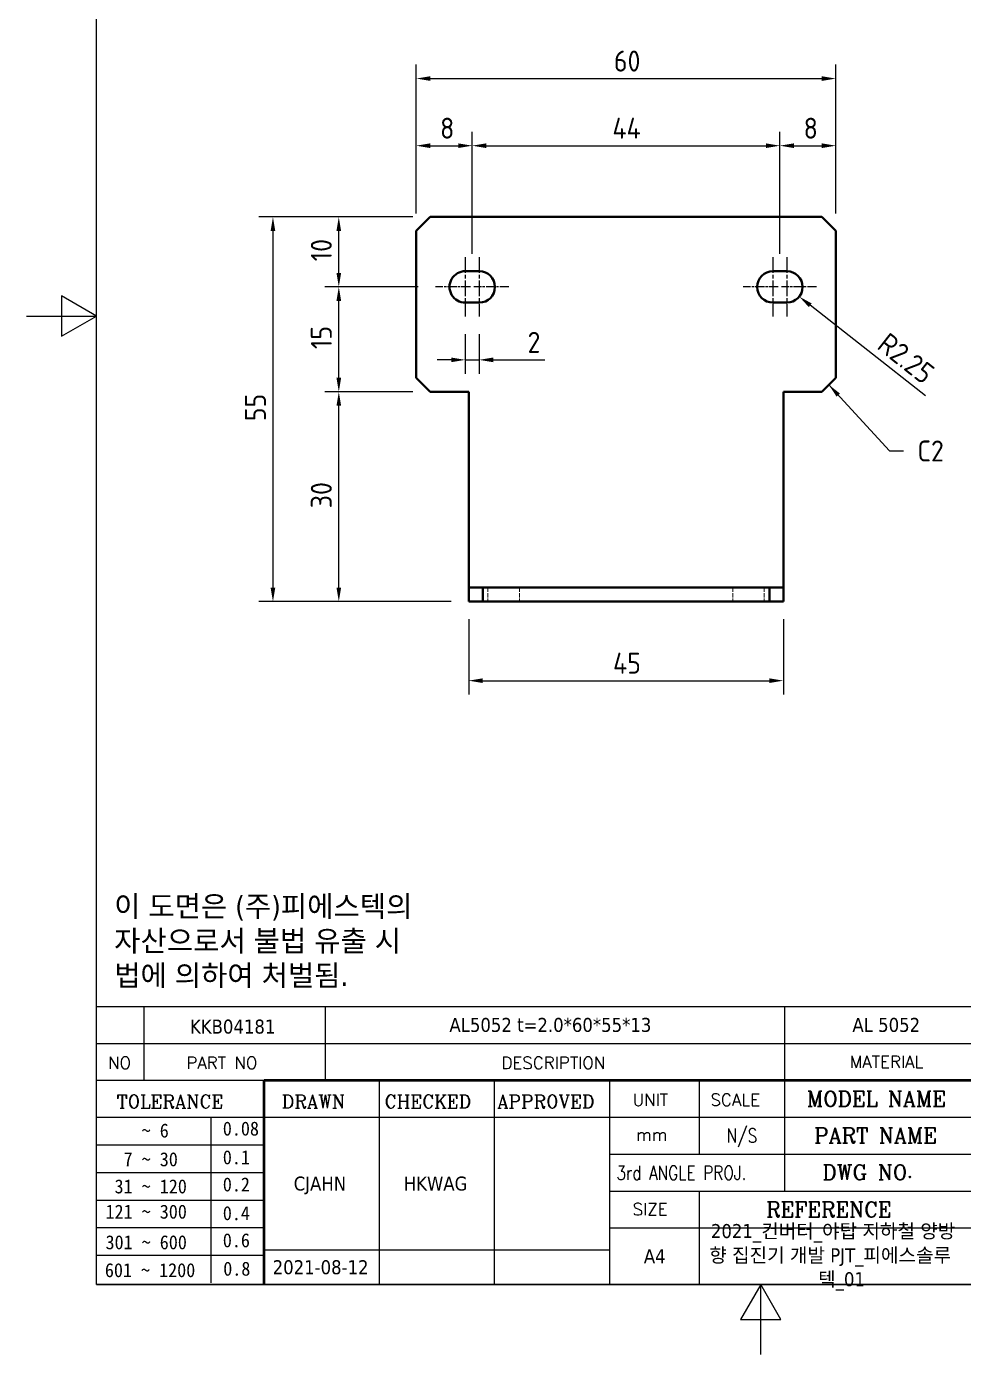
# Model space of a CAD drawing. Header units: millimetres. Extents: x 0 to 210, y 0 to 297.
# Drawn here: x 0 to 134, y 0 to 189.9 of the extents above; entities that cross this region are included whole.
import ezdxf
from ezdxf.enums import TextEntityAlignment as Align

# ---------------------------------------------------------------- set-up
doc = ezdxf.new("R2010")
doc.units = ezdxf.units.MM
doc.linetypes.add('CHAIN', pattern=[0.35429999999999995, 0.2362, -0.0295, 0.0591, -0.0295])
doc.linetypes.add('DASHED', pattern=[0.2067, 0.1654, -0.0413])
doc.layers.get('0').update_dxf_attribs({"color": 3, "lineweight": 25})
for name, color, linetype, lineweight in [('가려진 것(ISO)', 2, 'DASHED', 18), ('가시적인 것(ISO)', 3, 'Continuous', 40), ('경계(ISO)', 7, 'Continuous', 25), ('기호(ISO)', 5, 'Continuous', 25), ('제목(ISO)', 5, 'Continuous', 50), ('중심 표식(ISO)', 1, 'Continuous', 25), ('치수(ISO)', 2, 'Continuous', 25)]:
    doc.layers.add(name, color=color, linetype=linetype, lineweight=lineweight)
doc.styles.add('HAN_291', font='')
doc.styles.add('RC_284', font='ROMANC.shx')
doc.styles.add('RC_287', font='ROMANC.shx')
doc.styles.add('RC_292', font='ROMANC.shx')
doc.styles.add('문자 텍스트_PSTEK_POSCO', font='isocp.shx')
doc.styles.add('치수 텍스트_PSTEK_POSCO', font='isocp.shx')
doc.styles.add('텍스트 스타일198', font='tahoma.ttf')
doc.styles.add('텍스트 스타일333', font='ROMANC.shx', dxfattribs={"width": 0.800000011920929})
doc.styles.get('HAN_291').set_extended_font_data('GulimChe')
doc.dimstyles.new('치수_PSTEK_POSCO', dxfattribs={"dimtxt": 3, "dimasz": 2, "dimexe": 2, "dimexo": 2.5, "dimgap": 1, "dimtad": 1, "dimrnd": 1e-08, "dimdsep": 46, "dimtxsty": '치수 텍스트_PSTEK_POSCO', "dimcen": 0.09, "dimdle": 10, "dimclrd": 7, "dimclre": 7, "dimclrt": 2, "dimadec": 1, "dimazin": 2, "dimtfac": 1, "dimtmove": 0, "dimatfit": 3, "dimfxl": 0, "dimtolj": 1, "dimlwd": -1, "dimlwe": -1, "dimarcsym": 0})
doc.dimstyles.new('치수_PSTEK_POSCO$7', dxfattribs={"dimtxt": 3, "dimasz": 2, "dimexe": 2, "dimexo": 2.5, "dimgap": 1, "dimtad": 1, "dimrnd": 1e-08, "dimdsep": 46, "dimtxsty": '치수 텍스트_PSTEK_POSCO', "dimcen": 0.09, "dimdle": 10, "dimclrd": 7, "dimclre": 7, "dimclrt": 2, "dimadec": 1, "dimazin": 2, "dimtfac": 1, "dimtmove": 0, "dimatfit": 3, "dimfxl": 0, "dimtolj": 1, "dimlwd": -1, "dimlwe": -1, "dimarcsym": 0})

# ---------------------------------------------------------------- blocks, each defined once
blk = doc.blocks.new('경계 Default Border')
at = {"layer": '경계(ISO)', "flags": 128}
for points in [[(10, 10), (10, 287.0000076293945), (200, 287.0000076293945), (200, 10), (10, 10)], [(0, 148.5000038146973), (10, 148.5000038146973), (5, 151.3867473602295), (5, 145.6132507324219), (10, 148.5000038146973)], [(105, 0), (105, 10), (102.1132469177246, 5), (107.8867530822754, 5), (105, 10)]]:
    blk.add_lwpolyline(points, dxfattribs=at)
blk = doc.blocks.new('제목 블록 PSTEK')
at = {"color": 180}
for p, q in [((182.475792979055, 11.79100474011392), (182.4757929790549, 51.56524660363496)), ((182.4757929790549, 51.56524660363496), (372.4757929537551, 51.56524660363496)), ((189.2651435055721, 51.56524660363496), (189.2651435055722, 41.00524660363494)), ((215.2152739891528, 41.00524660363494), (215.2152739891528, 51.56524660363496)), ((280.8758854511282, 51.56524660363496), (280.8758854511282, 41.00524660363494)), ((182.475792979055, 46.2852466036349), (372.4757929537551, 46.28524660363492)), ((182.475792979055, 41.00524660363493), (206.451475290024, 41.00524660363493)), ((222.9401812389276, 11.79100474011392), (222.9401812389276, 41.00524660363494)), ((239.4288871878316, 11.79100474011392), (239.4288871878316, 41.00524660363494)), ((255.9175931367356, 11.79100474011392), (255.9175931367356, 41.00524660363494)), ((268.6918866058747, 41.00524660363494), (268.6918866058747, 30.44524660363498)), ((280.8758854511282, 41.00524660363494), (280.8758854511282, 25.16524660363502)), ((182.475792979055, 35.72524660363497), (206.451475290024, 35.72524660363497)), ((198.8621818849491, 12.02524660363491), (198.8621818849491, 35.72524660363497)), ((206.451475290024, 35.72524660363497), (372.4757929537551, 35.72524660363497)), ((182.475792979055, 31.77524660363492), (206.451475290024, 31.77524660363492)), ((255.917593136736, 30.44524660363498), (372.4757929537552, 30.44524660363501)), ((182.475792979055, 27.82524660363487), (206.451475290024, 27.82524660363487)), ((255.9175931367359, 25.16524660363502), (372.4757929537552, 25.165246603635)), ((268.6918866058744, 25.16524660363502), (268.6918866058744, 11.79100474011392)), ((182.475792979055, 23.87524660363505), (206.451475290024, 23.87524660363505)), ((182.475792979055, 19.92524660363478), (206.451475290024, 19.92524660363478)), ((255.9175931367359, 19.88524660363481), (310.0881549537553, 19.88524660363481)), ((182.475792979055, 15.97524660363496), (206.451475290024, 15.97524660363496)), ((206.451475290024, 16.74100474011396), (255.9175931367359, 16.74100474011396)), ((182.475792979055, 11.79100474011392), (372.4757929537551, 11.79100474011389))]:
    blk.add_line(p, q, dxfattribs=at)
at = {"color": 7, "lineweight": 50}
for p, q in [((206.4514752900237, 11.79100474011392), (206.4514752900237, 41.00524660363494)), ((206.451475290024, 41.00524660363494), (372.4757929537551, 41.00524660363496))]:
    blk.add_line(p, q, dxfattribs=at)
at = {"layer": '제목(ISO)', "lineweight": 18}
blk.add_line((182.475792979055, 35.72500474011393), (182.475792979055, 11.79100474011392), dxfattribs=at)
at = {"color": 2}
for s, height, style, p in [('NO', 1.742399930953979, 'RC_284', (184.135398793432, 42.62317362549192)), ('PART NO', 1.742399930953979, 'RC_284', (195.3359407378685, 42.62317362549192)), ('DESCRIPTION', 1.742399930953979, 'RC_284', (240.4025565652523, 42.62317362549192)), (' TOLERANCE', 1.899999976158142, 'RC_287', (184.0872874387979, 37.00893196870329)), ('DRAWN', 1.899999976158142, 'RC_287', (208.9766620976279, 37.00893196870329)), ('CHECKED', 1.899999976158142, 'RC_287', (223.6856844514997, 37.00893196870329)), ('APPROVED', 1.899999976158142, 'RC_287', (239.7795453577791, 37.00893196870329)), ('UNIT', 1.742399930953979, 'RC_284', (259.1652673287452, 37.34317362549218)), ('SCALE', 1.742399930953979, 'RC_284', (270.2934779252897, 37.34317362549218)), ('MODEL NAME', 2.178000062704086, 'RC_292', (284.096330289083, 37.25462520371384)), ('    ~ 6', 2.000000029802322, 'HAN_291', (183.7721304966814, 32.8176515608431)), ('0.08', 2.000000029802322, 'HAN_291', (200.5467345600617, 33.09873600004101)), ('PART NAME', 2.178000062704086, 'RC_292', (285.1416959765849, 32.03045329421792)), ('mm', 1.742399930953979, 'RC_284', (259.6505418159997, 32.3543089683787)), ('  7 ~ 30', 2.000000029802322, 'HAN_291', (183.7721304966814, 28.70538114822415)), ('0.1', 2.000000029802322, 'HAN_291', (200.5467345600617, 28.98646558742206)), (' DWG NO.', 2.178000062704086, 'RC_292', (284.8124284083233, 26.75045329421772)), (' 31 ~ 120', 2.000000029802322, 'HAN_291', (183.7721304966814, 24.82628181916237)), ('0.2', 2.000000029802322, 'HAN_291', (200.5467345600617, 25.10736625836028)), ('121 ~ 300', 2.000000029802322, 'HAN_291', (183.7721304966814, 21.21401206133254)), ('0.4', 2.000000029802322, 'HAN_291', (200.5467345600617, 20.99509650053045)), ('SIZE', 1.742399930953979, 'RC_284', (259.1652673287452, 21.69497768947366)), ('REFERENCE', 2.178000062704086, 'RC_292', (278.2741065029841, 21.43214925458022)), ('0.6', 2.000000029802322, 'HAN_291', (200.5467345600617, 17.11599717146868)), ('301 ~ 600', 2.000000029802322, 'HAN_291', (183.7721304966814, 16.83491273227077)), ('601 ~ 1200', 2.000000029802322, 'HAN_291', (183.6802025156883, 12.84759660881125)), ('0.8', 2.000000029802322, 'HAN_291', (200.6097246063884, 13.05732192299702))]:
    blk.add_text(s, height=height, dxfattribs=dict(at, style=style)).set_placement(p)
at = {"color": 2, "style": 'RC_284'}
blk.add_text('MATERIAL', height=1.742399930953979, dxfattribs=at).set_placement((295.4820202024417, 43.64524660363492), align=Align.MIDDLE_CENTER)
at = {"color": 7, "style": '텍스트 스타일333', "width": 0.7999999523162842}
blk.add_text('N/S', height=2.000000029802322, dxfattribs=at).set_placement((274.7838860285014, 33.08524660363496), align=Align.MIDDLE_CENTER)
at = {"color": 2, "style": '텍스트 스타일333', "width": 0.7999999523162842}
blk.add_text('3rd ANGLE PROJ.', height=2.000000029802322, dxfattribs=at).set_placement((256.8430306642954, 26.76148381654429))
at = {"layer": '제목(ISO)', "color": 7, "style": '텍스트 스타일198'}
for tag, p in [('부품_번호_001', (195.8461147530121, 47.68004260673702)), ('설명_001', (232.9584194678172, 47.92245856837096)), ('재질_001', (290.6002202955571, 47.92524659519488)), ("3._Q'TY_001", (312.7327037528258, 47.90442725317898)), ('질량\\P3;_001', (350.3046145979153, 48.1643332325385)), ('1._MODEL_NAME_001', (332.0304049806628, 37.36524659519486)), ('제목_001', (335.5349605824892, 32.12134217035067)), ('부품_번호_001', (334.505355006244, 26.8052465951949)), ('설계자_001', (210.6823963971569, 25.23312566343435)), ('점검자_001', (226.4283219502686, 25.23446884679021)), ('프로젝트_001', (270.3601965365016, 18.43951439740151)), ('시트_크기_001', (260.7634369704525, 14.8381256569732)), ('프로젝트_002', (270.1186185478456, 14.97568842208535)), ('작성_날짜_001', (207.6770236384131, 13.26600473167383)), ('프로젝트_003', (285.7003846858696, 11.5491460676562))]:
    blk.add_attdef(tag, p, '', height=2.000000029802322, dxfattribs=at)
for tag, p in [('4._COLOR', (327.6805273250926, 48.92524660363493)), ('엔지니어링_승인자', (247.673240162284, 26.23312567187446)), ('점검_날짜', (231.1845342133799, 14.26600474011394)), ('엔지니어링_승인_날짜', (247.6732401622839, 14.26600474011394))]:
    blk.add_attdef(tag, text='', height=2.000000029802322, dxfattribs=at).set_placement(p, align=Align.MIDDLE_CENTER)
blk = doc.blocks.new('*D21')
at = {"layer": 'Defpoints', "color": 0, "transparency": 16777216}
for p in [(63.74624453408806, 172.8739427689636), (55.74624453408804, 160.680123036175), (63.74624453408806, 154.930123036175)]:
    blk.add_point(p, dxfattribs=at)
at = {"layer": '치수(ISO)', "color": 7, "transparency": 16777216}
for p, q in [((55.74624453408804, 163.180123036175), (55.74624453408804, 174.8739427689636)), ((63.74624453408806, 157.430123036175), (63.74624453408806, 174.8739427689636)), ((57.74624453408804, 172.8739427689636), (61.74624453408806, 172.8739427689636))]:
    blk.add_line(p, q, dxfattribs=at)
for points in [[(57.74624453408804, 173.207276102297), (57.74624453408804, 172.5406094356303), (55.74624453408804, 172.8739427689636)], [(61.74624453408806, 173.207276102297), (61.74624453408806, 172.5406094356303), (63.74624453408806, 172.8739427689636)]]:
    blk.add_solid(points, dxfattribs=at)
at = {"layer": '치수(ISO)', "color": 2, "transparency": 16777216, "insert": (59.14624453408803, 175.3739427689636), "char_height": 3, "attachment_point": 4, "style": '치수 텍스트_PSTEK_POSCO'}
blk.add_mtext('\\A1;8', dxfattribs=at)
blk = doc.blocks.new('*D22')
at = {"layer": 'Defpoints', "color": 0, "transparency": 16777216}
for p in [(107.746244534088, 172.8739427689636), (63.74624453408806, 154.930123036175), (107.746244534088, 154.930123036175)]:
    blk.add_point(p, dxfattribs=at)
at = {"layer": '치수(ISO)', "color": 7, "transparency": 16777216}
for p, q in [((63.74624453408806, 157.430123036175), (63.74624453408806, 174.8739427689636)), ((107.746244534088, 157.430123036175), (107.746244534088, 174.8739427689636)), ((65.74624453408805, 172.8739427689636), (105.746244534088, 172.8739427689636))]:
    blk.add_line(p, q, dxfattribs=at)
for points in [[(65.74624453408805, 173.207276102297), (65.74624453408805, 172.5406094356303), (63.74624453408806, 172.8739427689636)], [(105.746244534088, 173.207276102297), (105.746244534088, 172.5406094356303), (107.746244534088, 172.8739427689636)]]:
    blk.add_solid(points, dxfattribs=at)
at = {"layer": '치수(ISO)', "color": 2, "transparency": 16777216, "insert": (83.79624453408803, 175.3739427689636), "char_height": 3, "attachment_point": 4, "style": '치수 텍스트_PSTEK_POSCO'}
blk.add_mtext('\\A1;44', dxfattribs=at)
blk = doc.blocks.new('*D23')
at = {"layer": 'Defpoints', "color": 0, "transparency": 16777216}
for p in [(115.746244534088, 172.8739427689636), (115.746244534088, 160.680123036175), (107.746244534088, 154.930123036175)]:
    blk.add_point(p, dxfattribs=at)
at = {"layer": '치수(ISO)', "color": 7, "transparency": 16777216}
for p, q in [((107.746244534088, 157.430123036175), (107.746244534088, 174.8739427689636)), ((115.746244534088, 163.180123036175), (115.746244534088, 174.8739427689636)), ((109.746244534088, 172.8739427689636), (113.746244534088, 172.8739427689636))]:
    blk.add_line(p, q, dxfattribs=at)
for points in [[(109.746244534088, 173.207276102297), (109.746244534088, 172.5406094356303), (107.746244534088, 172.8739427689636)], [(113.746244534088, 173.207276102297), (113.746244534088, 172.5406094356303), (115.746244534088, 172.8739427689636)]]:
    blk.add_solid(points, dxfattribs=at)
at = {"layer": '치수(ISO)', "color": 2, "transparency": 16777216, "insert": (111.146244534088, 175.3739427689636), "char_height": 3, "attachment_point": 4, "style": '치수 텍스트_PSTEK_POSCO'}
blk.add_mtext('\\A1;8', dxfattribs=at)
blk = doc.blocks.new('*D24')
at = {"layer": 'Defpoints', "color": 0, "transparency": 16777216}
for p in [(115.746244534088, 182.4746043797836), (55.74624453408804, 160.680123036175), (115.746244534088, 160.680123036175)]:
    blk.add_point(p, dxfattribs=at)
at = {"layer": '치수(ISO)', "color": 7, "transparency": 16777216}
for p, q in [((55.74624453408804, 163.180123036175), (55.74624453408804, 184.4746043797836)), ((115.746244534088, 163.180123036175), (115.746244534088, 184.4746043797836)), ((57.74624453408804, 182.4746043797836), (113.746244534088, 182.4746043797836))]:
    blk.add_line(p, q, dxfattribs=at)
for points in [[(57.74624453408804, 182.807937713117), (57.74624453408804, 182.1412710464503), (55.74624453408804, 182.4746043797836)], [(113.746244534088, 182.807937713117), (113.746244534088, 182.1412710464503), (115.746244534088, 182.4746043797836)]]:
    blk.add_solid(points, dxfattribs=at)
at = {"layer": '치수(ISO)', "color": 2, "transparency": 16777216, "insert": (84.00529965219826, 184.9746043797836), "char_height": 3, "attachment_point": 4, "style": '치수 텍스트_PSTEK_POSCO'}
blk.add_mtext('\\A1;60', dxfattribs=at)
blk = doc.blocks.new('*D25')
at = {"layer": 'Defpoints', "color": 0, "transparency": 16777216}
for p in [(44.65813509051675, 162.680123036175), (57.74624453408805, 162.680123036175), (58.49624453408805, 152.680123036175)]:
    blk.add_point(p, dxfattribs=at)
at = {"layer": '치수(ISO)', "color": 7, "transparency": 16777216}
for p, q in [((55.24624453408805, 162.680123036175), (42.65813509051675, 162.680123036175)), ((44.65813509051675, 154.680123036175), (44.65813509051675, 160.680123036175)), ((55.99624453408805, 152.680123036175), (42.65813509051675, 152.680123036175))]:
    blk.add_line(p, q, dxfattribs=at)
for points in [[(44.32480175718342, 160.680123036175), (44.99146842385009, 160.680123036175), (44.65813509051675, 162.680123036175)], [(44.32480175718342, 154.680123036175), (44.99146842385009, 154.680123036175), (44.65813509051675, 152.680123036175)]]:
    blk.add_solid(points, dxfattribs=at)
at = {"layer": '치수(ISO)', "color": 2, "transparency": 16777216, "insert": (42.15813509051672, 156.3389419338128), "char_height": 3, "attachment_point": 4, "rotation": 90, "style": '치수 텍스트_PSTEK_POSCO'}
blk.add_mtext('\\A1;10', dxfattribs=at)
blk = doc.blocks.new('*D26')
at = {"layer": 'Defpoints', "color": 0, "transparency": 16777216}
for p in [(44.65813509051675, 152.680123036175), (58.49624453408805, 152.680123036175), (57.74624453408806, 137.680123036175)]:
    blk.add_point(p, dxfattribs=at)
at = {"layer": '치수(ISO)', "color": 7, "transparency": 16777216}
for p, q in [((55.99624453408805, 152.680123036175), (42.65813509051675, 152.680123036175)), ((44.65813509051674, 139.680123036175), (44.65813509051675, 150.680123036175)), ((55.24624453408806, 137.680123036175), (42.65813509051674, 137.680123036175))]:
    blk.add_line(p, q, dxfattribs=at)
for points in [[(44.32480175718342, 150.680123036175), (44.99146842385009, 150.680123036175), (44.65813509051675, 152.680123036175)], [(44.32480175718341, 139.680123036175), (44.99146842385008, 139.680123036175), (44.65813509051674, 137.680123036175)]]:
    blk.add_solid(points, dxfattribs=at)
at = {"layer": '치수(ISO)', "color": 2, "transparency": 16777216, "insert": (42.15813509051672, 143.7779910018191), "char_height": 3, "attachment_point": 4, "rotation": 90, "style": '치수 텍스트_PSTEK_POSCO'}
blk.add_mtext('\\A1;15', dxfattribs=at)
blk = doc.blocks.new('*D27')
at = {"layer": 'Defpoints', "color": 0, "transparency": 16777216}
for p in [(44.65813509051674, 137.680123036175), (57.74624453408806, 137.680123036175), (63.24624453408808, 107.680123036175)]:
    blk.add_point(p, dxfattribs=at)
at = {"layer": '치수(ISO)', "color": 7, "transparency": 16777216}
for p, q in [((55.24624453408806, 137.680123036175), (42.65813509051674, 137.680123036175)), ((44.65813509051674, 109.680123036175), (44.65813509051674, 135.680123036175)), ((60.74624453408808, 107.680123036175), (42.65813509051674, 107.680123036175))]:
    blk.add_line(p, q, dxfattribs=at)
for points in [[(44.32480175718341, 135.680123036175), (44.99146842385008, 135.680123036175), (44.65813509051674, 137.680123036175)], [(44.3248017571834, 109.680123036175), (44.99146842385007, 109.680123036175), (44.65813509051674, 107.680123036175)]]:
    blk.add_solid(points, dxfattribs=at)
at = {"layer": '치수(ISO)', "color": 2, "transparency": 16777216, "insert": (42.15813509051672, 121.0189419338128), "char_height": 3, "attachment_point": 4, "rotation": 90, "style": '치수 텍스트_PSTEK_POSCO'}
blk.add_mtext('\\A1;30', dxfattribs=at)
blk = doc.blocks.new('*D31')
at = {"layer": 'Defpoints', "color": 0, "transparency": 16777216}
for p in [(57.74624453408805, 162.680123036175), (35.24040360018171, 107.680123036175), (63.24624453408808, 107.680123036175)]:
    blk.add_point(p, dxfattribs=at)
at = {"layer": '치수(ISO)', "color": 7, "transparency": 16777216}
for p, q in [((55.24624453408805, 162.680123036175), (33.24040360018172, 162.680123036175)), ((35.24040360018172, 160.680123036175), (35.24040360018171, 109.680123036175)), ((60.74624453408808, 107.680123036175), (33.24040360018171, 107.680123036175))]:
    blk.add_line(p, q, dxfattribs=at)
for points in [[(34.90707026684839, 160.680123036175), (35.57373693351506, 160.680123036175), (35.24040360018172, 162.680123036175)], [(34.90707026684837, 109.680123036175), (35.57373693351504, 109.680123036175), (35.24040360018171, 107.680123036175)]]:
    blk.add_solid(points, dxfattribs=at)
at = {"layer": '치수(ISO)', "color": 2, "transparency": 16777216, "insert": (32.74040360018169, 133.4679910018191), "char_height": 3, "attachment_point": 4, "rotation": 90, "style": '치수 텍스트_PSTEK_POSCO'}
blk.add_mtext('\\A1;55', dxfattribs=at)
blk = doc.blocks.new('*D32')
at = {"layer": 'Defpoints', "color": 0, "transparency": 16777216}
for p in [(63.24624453408808, 107.680123036175), (108.246244534088, 107.680123036175), (108.246244534088, 96.36174158974552)]:
    blk.add_point(p, dxfattribs=at)
at = {"layer": '치수(ISO)', "color": 7, "transparency": 16777216}
for p, q in [((63.24624453408808, 105.180123036175), (63.24624453408808, 94.36174158974552)), ((108.246244534088, 105.180123036175), (108.246244534088, 94.36174158974552)), ((65.24624453408808, 96.36174158974552), (106.246244534088, 96.36174158974552))]:
    blk.add_line(p, q, dxfattribs=at)
for points in [[(65.24624453408808, 96.69507492307885), (65.24624453408808, 96.02840825641219), (63.24624453408808, 96.36174158974552)], [(106.246244534088, 96.69507492307885), (106.246244534088, 96.02840825641219), (108.246244534088, 96.36174158974552)]]:
    blk.add_solid(points, dxfattribs=at)
at = {"layer": '치수(ISO)', "color": 2, "transparency": 16777216, "insert": (83.88411249973211, 98.86174158974552), "char_height": 3, "attachment_point": 4, "style": '치수 텍스트_PSTEK_POSCO'}
blk.add_mtext('\\A1;45', dxfattribs=at)
blk = doc.blocks.new('*D35')
at = {"layer": 'Defpoints', "color": 0, "transparency": 16777216}
for p in [(62.74624453408805, 148.430123036175), (64.74624453408806, 148.430123036175), (64.74624453408806, 142.2438087552074)]:
    blk.add_point(p, dxfattribs=at)
at = {"layer": '치수(ISO)', "color": 7, "transparency": 16777216}
for p, q in [((62.74624453408805, 145.930123036175), (62.74624453408805, 140.2438087552074)), ((64.74624453408806, 145.930123036175), (64.74624453408806, 140.2438087552074)), ((60.74624453408805, 142.2438087552074), (58.74624453408805, 142.2438087552074)), ((62.74624453408805, 142.2438087552074), (64.74624453408806, 142.2438087552074)), ((66.74624453408806, 142.2438087552074), (74.10967558926001, 142.2438087552074))]:
    blk.add_line(p, q, dxfattribs=at)
for points in [[(60.74624453408805, 142.5771420885407), (60.74624453408805, 141.910475421874), (62.74624453408805, 142.2438087552074)], [(66.74624453408806, 142.5771420885407), (66.74624453408806, 141.910475421874), (64.74624453408806, 142.2438087552074)]]:
    blk.add_solid(points, dxfattribs=at)
at = {"layer": '치수(ISO)', "color": 2, "transparency": 16777216, "insert": (71.65331732154347, 144.7441040307979), "char_height": 3, "attachment_point": 4, "style": '치수 텍스트_PSTEK_POSCO'}
blk.add_mtext('\\A1;2', dxfattribs=at)
blk = doc.blocks.new('*D37')
at = {"layer": 'Defpoints', "color": 0, "transparency": 16777216}
for p in [(108.746244534088, 152.6801230361751), (110.5153900168242, 151.2899344659033)]:
    blk.add_point(p, dxfattribs=at)
at = {"layer": '치수(ISO)', "color": 7, "transparency": 16777216}
blk.add_line((128.5688277612705, 137.1036038043755), (112.0879637792563, 150.0542112923283), dxfattribs=at)
blk.add_solid([(112.2939176415188, 150.3163069194004), (111.8820099169938, 149.7921156652563), (110.5153900168242, 151.2899344659033)], dxfattribs=at)
at = {"layer": '치수(ISO)', "color": 2, "transparency": 16777216, "insert": (122.3889742128537, 145.1395885652523), "char_height": 3, "attachment_point": 4, "rotation": 321.8398561792052, "style": '치수 텍스트_PSTEK_POSCO'}
blk.add_mtext('\\A1;R2.25', dxfattribs=at)

msp = doc.modelspace()

# ---------------------------------------------------------------- linework, layer by layer
at = {"layer": '가려진 것(ISO)', "ltscale": 3.809293270111084}
for p, q in [((65.99624453408808, 109.680123036175), (65.99624453408808, 107.680123036175)), ((70.49624453408806, 109.680123036175), (70.49624453408806, 107.680123036175)), ((100.9962445340881, 109.680123036175), (100.9962445340881, 107.680123036175)), ((105.496244534088, 109.680123036175), (105.496244534088, 107.680123036175))]:
    msp.add_line(p, q, dxfattribs=at)
at = {"layer": '가시적인 것(ISO)'}
for p, q in [((55.74624453408804, 160.680123036175), (57.74624453408804, 162.680123036175)), ((57.74624453408804, 162.680123036175), (113.746244534088, 162.680123036175)), ((113.746244534088, 162.680123036175), (115.746244534088, 160.680123036175)), ((55.74624453408806, 139.680123036175), (55.74624453408804, 160.680123036175)), ((115.746244534088, 160.680123036175), (115.746244534088, 139.6801230361751)), ((62.74624453408805, 154.930123036175), (64.74624453408805, 154.930123036175)), ((106.746244534088, 154.930123036175), (108.746244534088, 154.930123036175)), ((64.74624453408805, 150.430123036175), (62.74624453408805, 150.430123036175)), ((108.746244534088, 150.430123036175), (106.746244534088, 150.430123036175)), ((57.74624453408805, 137.680123036175), (55.74624453408806, 139.680123036175)), ((115.746244534088, 139.680123036175), (113.746244534088, 137.680123036175)), ((57.74624453408805, 137.680123036175), (63.24624453408806, 137.680123036175)), ((63.24624453408806, 137.680123036175), (63.24624453408808, 111.680123036175)), ((108.246244534088, 111.680123036175), (108.246244534088, 137.680123036175)), ((108.246244534088, 137.680123036175), (113.746244534088, 137.680123036175)), ((63.24624453408808, 111.680123036175), (63.24624453408808, 109.680123036175)), ((108.246244534088, 109.680123036175), (108.246244534088, 111.680123036175)), ((65.24624453408806, 109.680123036175), (63.24624453408808, 109.680123036175)), ((63.24624453408808, 109.680123036175), (63.24624453408808, 107.680123036175)), ((65.24624453408808, 107.680123036175), (65.24624453408806, 109.680123036175)), ((65.24624453408806, 109.680123036175), (106.246244534088, 109.680123036175)), ((108.246244534088, 109.680123036175), (106.246244534088, 109.680123036175)), ((106.246244534088, 109.680123036175), (106.2462445340881, 107.680123036175)), ((108.246244534088, 107.680123036175), (108.246244534088, 109.680123036175)), ((63.24624453408808, 107.680123036175), (65.24624453408808, 107.680123036175)), ((65.24624453408808, 107.680123036175), (106.2462445340881, 107.680123036175)), ((106.2462445340881, 107.680123036175), (108.246244534088, 107.680123036175))]:
    msp.add_line(p, q, dxfattribs=at)
for centre, start, end in [((62.74624453408804, 152.680123036175), 90.00000000000021, 270.0000000000002), ((64.74624453408805, 152.680123036175), 270, 90), ((106.746244534088, 152.680123036175), 90, 270), ((108.746244534088, 152.680123036175), 270, 90)]:
    msp.add_arc(centre, 2.249999999999999, start, end, dxfattribs=at)
at = {"layer": '중심 표식(ISO)', "linetype": 'CHAIN', "ltscale": 9.445162773132324}
for p, q in [((62.74624453408805, 156.930123036175), (62.74624453408805, 148.430123036175)), ((64.74624453408806, 156.930123036175), (64.74624453408806, 148.430123036175)), ((106.746244534088, 156.930123036175), (106.746244534088, 148.430123036175)), ((108.746244534088, 156.930123036175), (108.746244534088, 148.430123036175))]:
    msp.add_line(p, q, dxfattribs=at)
at = {"layer": '중심 표식(ISO)', "linetype": 'CHAIN', "ltscale": 5.55593729019165}
for p, q in [((63.49624453408805, 152.680123036175), (58.49624453408805, 152.680123036175)), ((68.99624453408806, 152.680123036175), (63.99624453408806, 152.680123036175)), ((107.496244534088, 152.680123036175), (102.496244534088, 152.680123036175)), ((112.996244534088, 152.680123036175), (107.996244534088, 152.680123036175))]:
    msp.add_line(p, q, dxfattribs=at)

# ---------------------------------------------------------------- block references
msp.add_blockref('경계 Default Border', (0, 0))
ref = msp.add_blockref('제목 블록 PSTEK', (-172.4757929537552, -1.791004740113895))
ref.add_attrib('설계자_001', 'CJAHN', (38.20660344340172, 23.44212092332045), dxfattribs={"layer": '제목(ISO)', "color": 7, "height": 2.000000029802322, "style": '텍스트 스타일198'})
ref.add_attrib('점검자_001', 'HKWAG', (53.95252899651337, 23.44346410667632), dxfattribs={"layer": '제목(ISO)', "color": 7, "height": 2.000000029802322, "style": '텍스트 스타일198'})
ref.add_attrib('프로젝트_001', '2021_컨버터_야탑 지하철 양방', (97.88440358274649, 16.64850965728762), dxfattribs={"layer": '제목(ISO)', "color": 7, "height": 2.000000029802322, "style": '텍스트 스타일198'})
ref.add_attrib('시트_크기_001', 'A4', (88.28764401669724, 13.04712091685931), dxfattribs={"layer": '제목(ISO)', "color": 7, "height": 2.000000029802322, "style": '텍스트 스타일198'})
ref.add_attrib('작성_날짜_001', '2021-08-12', (35.20123068465794, 11.47499999155994), dxfattribs={"layer": '제목(ISO)', "color": 7, "height": 2.000000029802322, "style": '텍스트 스타일198'})
ref.add_attrib('재질_001', 'AL 5052', (118.124427341802, 46.13424185508099), dxfattribs={"layer": '제목(ISO)', "color": 7, "height": 2.000000029802322, "style": '텍스트 스타일198'})
ref.add_attrib('설명_001', 'AL5052 t=2.0*60*55*13', (60.48262651406199, 46.13145382825707), dxfattribs={"layer": '제목(ISO)', "color": 7, "height": 2.000000029802322, "style": '텍스트 스타일198'})
ref.add_attrib('부품_번호_001', 'KKB04181', (23.37032179925689, 45.88903786662313), dxfattribs={"layer": '제목(ISO)', "color": 7, "height": 2.000000029802322, "style": '텍스트 스타일198'})
ref.add_attrib('프로젝트_002', '향 집진기 개발 PJT_피에스솔루', (97.6428255940905, 13.18468368197146), dxfattribs={"layer": '제목(ISO)', "color": 7, "height": 2.000000029802322, "style": '텍스트 스타일198'})
ref.add_attrib('프로젝트_003', '텍_01', (113.2245917321144, 9.758141327542308), dxfattribs={"layer": '제목(ISO)', "color": 7, "height": 2.000000029802322, "style": '텍스트 스타일198'})

# ---------------------------------------------------------------- texts
at = {"layer": '기호(ISO)', "color": 2, "insert": (127.4258964061559, 129.2137687350061), "char_height": 3.00000011920929, "attachment_point": 4, "style": '치수 텍스트_PSTEK_POSCO'}
msp.add_mtext('{C2}', dxfattribs=at)
at = {"layer": '기호(ISO)', "color": 7, "insert": (12.5345017592702, 58.99349659427185), "char_height": 3.00000011920929, "width": 60.84077827472761, "attachment_point": 4, "line_spacing_factor": 0.9878842234611511, "style": '문자 텍스트_PSTEK_POSCO'}
msp.add_mtext('{\\fTahoma|b0|i0;\\H3.0000;이 도면은 (주)피에스텍의\\P자산으로서 불법 유출 시 \\P법에 의하여 처벌됨.}', dxfattribs=at)

# ---------------------------------------------------------------- dimensions: what is measured, and where the dimension line sits
at = {"layer": '치수(ISO)', "color": 7}
for base, p2, picture, middle in [((115.746244534088, 182.4746043797836), (115.746244534088, 160.680123036175), '*D24', (85.74624453408802, 182.4746043797836)), ((63.74624453408806, 172.8739427689636), (63.74624453408806, 154.930123036175), '*D21', (59.74624453408804, 172.8739427689636))]:
    dim = msp.add_linear_dim(base=base, p1=(55.74624453408804, 160.680123036175), p2=p2, dimstyle='치수_PSTEK_POSCO', override={"dimdec": 2, "dimtp": 0, "dimtm": -0, "dimtdec": 2, "dimtofl": 0, "dimatfit": 1}, dxfattribs=at)
    dim.commit()
    dim.dimension.update_dxf_attribs({"geometry": picture, "text_midpoint": middle, "dimtype": 160})
for base, p1, p2, angle, override, picture, middle in [((107.746244534088, 172.8739427689636), (63.74624453408806, 154.930123036175), (107.746244534088, 154.930123036175), 180, {"dimdec": 2, "dimtp": 0, "dimtm": -0, "dimtdec": 2, "dimtofl": 0, "dimatfit": 1}, '*D22', (85.74624453408804, 172.8739427689636)), ((115.746244534088, 172.8739427689636), (107.746244534088, 154.930123036175), (115.746244534088, 160.680123036175), 180, {"dimdec": 2, "dimtp": 0, "dimtm": -0, "dimtdec": 2, "dimtofl": 0, "dimatfit": 1}, '*D23', (111.746244534088, 172.8739427689636)), ((35.24040360018171, 107.680123036175), (57.74624453408805, 162.680123036175), (63.24624453408808, 107.680123036175), 270, {"dimdec": 2, "dimtp": 0, "dimtm": -0, "dimtdec": 2, "dimtofl": 0, "dimatfit": 1}, '*D31', (35.24040360018169, 135.180123036175)), ((44.65813509051675, 162.680123036175), (58.49624453408805, 152.680123036175), (57.74624453408805, 162.680123036175), 90, {"dimdec": 2, "dimtp": 0, "dimtm": -0, "dimtdec": 2, "dimtofl": 0, "dimatfit": 1}, '*D25', (44.65813509051672, 157.690123036175)), ((44.65813509051675, 152.680123036175), (57.74624453408806, 137.680123036175), (58.49624453408805, 152.680123036175), 90, {"dimdec": 2, "dimtp": 0, "dimtm": -0, "dimtdec": 2, "dimtofl": 0, "dimatfit": 1}, '*D26', (44.65813509051672, 145.190123036175)), ((64.74624453408806, 142.2438087552074), (62.74624453408805, 148.430123036175), (64.74624453408806, 148.430123036175), 180, {"dimdec": 2, "dimtp": 0, "dimtm": -0, "dimtdec": 2, "dimtofl": 1, "dimatfit": 1}, '*D35', (72.38149645540173, 142.2438087552074)), ((44.65813509051674, 137.680123036175), (63.24624453408808, 107.680123036175), (57.74624453408806, 137.680123036175), 90, {"dimdec": 2, "dimtp": 0, "dimtm": -0, "dimtdec": 2, "dimtofl": 0, "dimatfit": 1}, '*D27', (44.65813509051672, 122.670123036175)), ((108.246244534088, 96.36174158974552), (63.24624453408808, 107.680123036175), (108.246244534088, 107.680123036175), 180, {"dimdec": 2, "dimtp": 0, "dimtm": -0, "dimtdec": 2, "dimtofl": 0, "dimatfit": 1}, '*D32', (85.74624453408808, 96.36174158974552))]:
    dim = msp.add_linear_dim(base=base, p1=p1, p2=p2, angle=angle, dimstyle='치수_PSTEK_POSCO', override=override, dxfattribs=at)
    dim.commit()
    dim.dimension.update_dxf_attribs({"geometry": picture, "text_midpoint": middle, "dimtype": 160})
dim = msp.add_radius_dim(center=(108.746244534088, 152.6801230361751), mpoint=(110.5153900168242, 151.2899344659033), dimstyle='치수_PSTEK_POSCO', override={"dimdec": 2, "dimcen": 0, "dimtp": 0, "dimtm": -0, "dimtdec": 2, "dimtofl": 0}, dxfattribs=at)
dim.commit()
dim.dimension.update_dxf_attribs({"geometry": '*D37', "text_midpoint": (124.3133393432473, 140.447552291026), "dimtype": 164})

# ---------------------------------------------------------------- leaders
at = {"layer": '기호(ISO)', "color": 7, "annotation_type": 0, "has_hookline": 1, "hookline_direction": 0, "text_width": 3.619974386500103}
msp.add_leader([(114.7462445340881, 138.680123036175), (123.4258964061559, 129.2137687350061), (125.4258964061559, 129.2137687350061)], dimstyle='치수_PSTEK_POSCO$7', override={"dimtad": 0}, dxfattribs=at)

doc.saveas('drawing.dxf')
